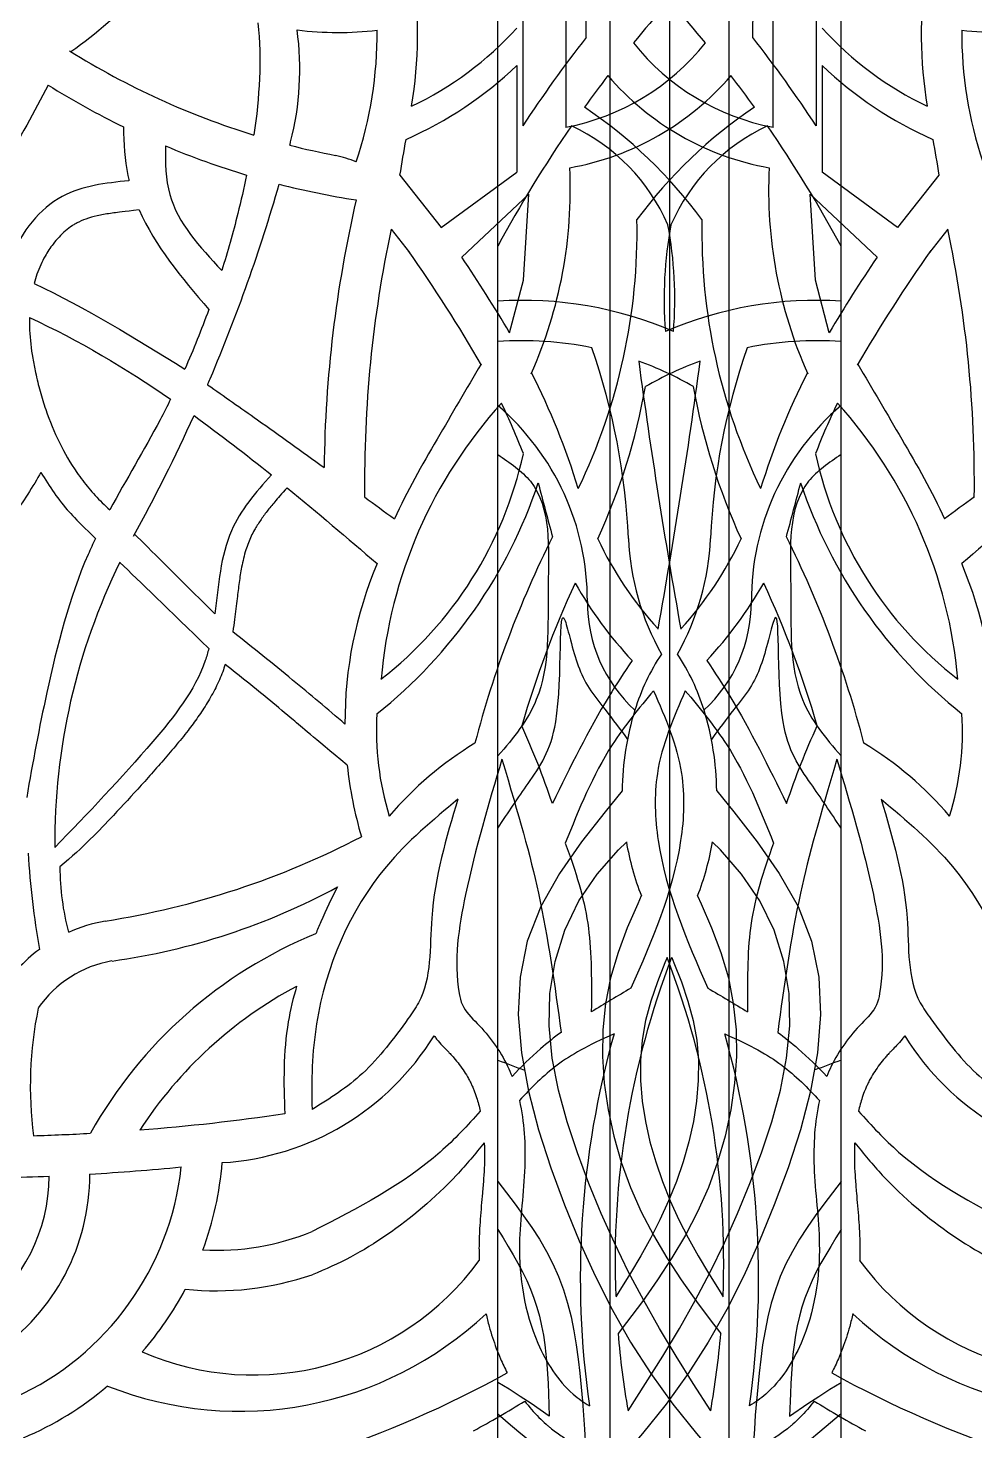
# Model space of a CAD drawing. Header units: millimetres. Extents: x 14385 to 129787, y 107826 to 186798.
# Drawn here: x 32185 to 32983, y 112966 to 114148 of the extents above; entities that cross this region are included whole.
import ezdxf

# ---------------------------------------------------------------- set-up
doc = ezdxf.new("R2010")
doc.units = ezdxf.units.MM
doc.header["$LTSCALE"] = 1000

msp = doc.modelspace()

# ---------------------------------------------------------------- linework, layer by layer
at = {"color": 8}
msp.add_line((32725.6, 115690.5), (32725.6, 112190.5), dxfattribs=at)
at = {"color": 251}
for p, q in [((32581, 112240.5), (32581, 115640.5)), ((32870.2, 112240.5), (32870.2, 115640.5)), ((32602, 114239.6), (32602, 114065.4)), ((32849.2, 114239.6), (32849.2, 114065.4)), ((32597.1, 114116.3), (32597.1, 114026.3)), ((32854.1, 114116.3), (32854.1, 114026.3)), ((32533.4, 113979.9), (32597.1, 114026.3)), ((32917.8, 113979.9), (32854.1, 114026.3)), ((32498.6, 114023.8), (32533.4, 113979.9)), ((32952.6, 114023.8), (32917.8, 113979.9)), ((32607.1, 114007.8), (32550.8, 113954.7)), ((32602.7, 113935.3), (32607.1, 114007.8)), ((32844.1, 114007.8), (32900.4, 113954.7)), ((32848.5, 113935.3), (32844.1, 114007.8)), ((32491.2, 113978.3), (32506.7, 113958.8)), ((32960, 113978.3), (32944.5, 113958.8)), ((32591, 113891), (32602.7, 113935.3)), ((32860.2, 113891), (32848.5, 113935.3)), ((32581, 113278.4), (32581, 113473.8)), ((32870.2, 113278.4), (32870.2, 113473.8))]:
    msp.add_line(p, q, dxfattribs=at)
at = {"color": 8}
for points in [[(32675.6, 112240.5), (32675.6, 115640.5), (31450.6, 115640.5), (31450.6, 112240.5), (32675.6, 112240.5)], [(32775.6, 112240.5), (34000.6, 112240.5), (34000.6, 115640.5), (32775.6, 115640.5), (32775.6, 112240.5)]]:
    msp.add_lwpolyline(points, dxfattribs=at)
at = {"color": 251}
for points in [[(32638.3, 114259.2), (32638.3, 114064.1)], [(32812.8, 114259.2), (32812.8, 114064.1)], [(32685.8, 113505.2), (32671.4, 113487.6), (32651.6, 113462.2), (32633, 113435.7), (32617.3, 113407.9), (32605.9, 113378.7), (32599.8, 113348.2), (32598.3, 113316.7), (32600.9, 113284.6), (32606.8, 113252.2), (32615.3, 113219.8), (32625.7, 113187.8), (32637.3, 113156.5), (32649.7, 113126.2), (32663, 113096.8), (32677.3, 113068.3), (32692.9, 113040.8), (32709.8, 113014.3), (32728.4, 112988.7), (32748.4, 112963.9), (32755.1, 112956)], [(32765.4, 113505.2), (32779.8, 113487.6), (32799.6, 113462.2), (32818.1, 113435.7), (32833.9, 113407.9), (32845.3, 113378.7), (32851.4, 113348.2), (32852.9, 113316.7), (32850.3, 113284.6), (32844.4, 113252.2), (32835.9, 113219.8), (32825.5, 113187.8), (32813.9, 113156.5), (32801.5, 113126.2), (32788.2, 113096.8), (32773.9, 113068.3), (32758.3, 113040.8), (32741.4, 113014.3), (32722.8, 112988.7), (32702.8, 112963.9), (32696.1, 112956)], [(32760.4, 112982.9), (32745.7, 113005.9), (32731.2, 113028.9), (32717.2, 113052.2), (32703.9, 113075.9), (32691.2, 113099.9), (32679.3, 113124.4), (32668.2, 113149.2), (32657.8, 113174.5), (32648.2, 113200.3), (32639.5, 113226.5), (32632.2, 113253.1), (32626.9, 113280), (32624.2, 113307.2), (32624.9, 113334.4), (32629.3, 113361.5), (32637.5, 113387.8), (32649.4, 113412.5), (32664.7, 113435), (32682.7, 113455.5), (32689.3, 113462.1)], [(32690.8, 112982.9), (32705.5, 113005.9), (32720, 113028.9), (32734, 113052.2), (32747.3, 113075.9), (32760, 113099.9), (32771.9, 113124.4), (32783, 113149.2), (32793.4, 113174.5), (32803, 113200.3), (32811.7, 113226.5), (32819, 113253.1), (32824.3, 113280), (32827, 113307.2), (32826.3, 113334.4), (32821.9, 113361.5), (32813.7, 113387.8), (32801.8, 113412.5), (32786.4, 113435), (32768.5, 113455.5), (32761.9, 113462.1)], [(32701.9, 113416.7), (32698.9, 113410.1), (32690.1, 113389.7), (32682.3, 113369), (32676, 113347.8), (32671.7, 113326.1), (32669.5, 113304), (32669.2, 113281.5), (32670.6, 113259), (32673.9, 113236.5), (32678.7, 113214.3), (32685, 113192.5), (32692.8, 113171.2), (32701.9, 113150.7), (32712.2, 113131), (32723.4, 113111.9), (32735.6, 113093.3), (32748.4, 113075.2), (32761.7, 113057.5), (32768.9, 113048.2)], [(32749.2, 113416.7), (32752.3, 113410.1), (32761.1, 113389.7), (32768.9, 113369), (32775.2, 113347.8), (32779.4, 113326.1), (32781.7, 113304), (32782, 113281.5), (32780.5, 113259), (32777.3, 113236.5), (32772.5, 113214.3), (32766.2, 113192.5), (32758.4, 113171.2), (32749.3, 113150.7), (32739, 113131), (32727.7, 113111.9), (32715.6, 113093.3), (32702.8, 113075.2), (32689.5, 113057.5), (32682.3, 113048.2)], [(32727.5, 113364.8), (32729.4, 113360.3), (32735.7, 113344.3), (32741.2, 113328.1), (32745.6, 113311.7), (32748.6, 113295.1), (32750, 113278.2), (32749.9, 113261.1), (32748.5, 113243.9), (32745.8, 113226.7), (32742, 113209.6), (32737.1, 113192.7), (32731.4, 113176.1), (32724.8, 113159.8), (32717.6, 113144), (32709.8, 113128.6), (32701.5, 113113.6), (32692.8, 113098.9), (32683.8, 113084.5), (32680.4, 113079.1)], [(32723.7, 113364.8), (32721.8, 113360.3), (32715.5, 113344.3), (32710, 113328.1), (32705.5, 113311.7), (32702.6, 113295.1), (32701.2, 113278.2), (32701.3, 113261.1), (32702.7, 113243.9), (32705.4, 113226.7), (32709.2, 113209.6), (32714, 113192.7), (32719.8, 113176.1), (32726.3, 113159.8), (32733.6, 113144), (32741.4, 113128.6), (32749.7, 113113.6), (32758.4, 113098.9), (32767.4, 113084.5), (32770.8, 113079.1)], [(32581, 113176.1), (32588.4, 113166.5), (32595.7, 113157), (32602.8, 113147.3), (32609.7, 113137.5), (32616.1, 113127.5), (32622.1, 113117.3), (32627.5, 113106.9), (32632.3, 113096.1), (32636.4, 113085), (32639.8, 113073.6), (32642.7, 113062.1), (32645.1, 113050.3), (32647.1, 113038.5), (32648.7, 113026.6), (32650.1, 113014.7), (32651.3, 113002.9), (32652.3, 112991), (32653.2, 112979.2), (32654.1, 112967.4), (32655, 112952.8)], [(32870.2, 113176.1), (32862.8, 113166.5), (32855.5, 113157), (32848.3, 113147.3), (32841.5, 113137.5), (32835.1, 113127.5), (32829.1, 113117.3), (32823.6, 113106.9), (32818.9, 113096.1), (32814.8, 113085), (32811.4, 113073.6), (32808.5, 113062.1), (32806.1, 113050.3), (32804.1, 113038.5), (32802.5, 113026.6), (32801.1, 113014.7), (32799.9, 113002.9), (32798.8, 112991), (32797.9, 112979.2), (32797.1, 112967.4), (32796.2, 112952.8)], [(32581, 113135.6), (32585.5, 113128.6), (32589.8, 113121.5), (32594, 113114.5), (32598, 113107.3), (32601.8, 113100.1), (32605.4, 113092.8), (32608.6, 113085.4), (32611.5, 113077.9), (32614, 113070.3), (32616.1, 113062.6), (32617.9, 113054.7), (32619.4, 113046.7), (32620.6, 113038.7), (32621.5, 113030.6), (32622.3, 113022.4), (32622.9, 113014.2), (32623.4, 113005.9), (32623.7, 112997.6), (32624.4, 112978.5), (32609.1, 112989.1), (32599.9, 112995.1), (32590.5, 113001.1), (32581, 113006.9)], [(32870.2, 113135.6), (32865.7, 113128.6), (32861.4, 113121.5), (32857.2, 113114.5), (32853.1, 113107.3), (32849.3, 113100.1), (32845.8, 113092.8), (32842.6, 113085.4), (32839.7, 113077.9), (32837.2, 113070.3), (32835.1, 113062.6), (32833.3, 113054.7), (32831.8, 113046.7), (32830.6, 113038.7), (32829.6, 113030.6), (32828.9, 113022.4), (32828.3, 113014.2), (32827.8, 113005.9), (32827.5, 112997.6), (32826.8, 112978.5), (32842.1, 112989.1), (32851.3, 112995.1), (32860.7, 113001.1), (32870.2, 113006.9)], [(32581, 112980.4), (32589.9, 112972.9), (32598.8, 112965.4), (32607.7, 112957.9), (32616.5, 112950.4), (32625.2, 112942.7), (32633.9, 112935), (32642.4, 112927.2), (32650.9, 112919.3), (32659.2, 112911.3), (32667.4, 112903.2), (32675.4, 112894.9), (32683.2, 112886.5), (32690.9, 112877.9), (32698.3, 112869.1), (32705.6, 112860.1), (32712.8, 112851), (32719.8, 112841.8), (32723.4, 112837)], [(32870.2, 112980.4), (32861.3, 112972.9), (32852.3, 112965.4), (32843.5, 112957.9), (32834.7, 112950.4), (32825.9, 112942.7), (32817.3, 112935), (32808.7, 112927.2), (32800.3, 112919.3), (32792, 112911.3), (32783.8, 112903.2), (32775.8, 112894.9), (32768, 112886.5), (32760.3, 112877.9), (32752.8, 112869.1), (32745.6, 112860.1), (32738.4, 112851), (32731.4, 112841.8), (32727.8, 112837)]]:
    msp.add_lwpolyline(points, dxfattribs=at)
for centre, radius, start, end in [((32371.9, 114145.7), 283.7, 358.8263, 27.2667), ((33079.3, 114145.7), 283.7, 152.7333, 181.1737), ((31894.3, 113436.3), 1109.4, 39.05, 47.8822), ((33556.9, 113436.3), 1109.4, 132.1178, 140.95), ((32143.6, 114142.7), 369.9, 350.5503, 8.4018), ((33307.6, 114142.7), 369.9, 171.5982, 189.4497), ((31998.5, 114441.7), 385, 305.413, 317.2282), ((32169.8, 114112.9), 244.5, 345.5372, 7.8358), ((32446.8, 114415), 271, 262.6273, 276.9047), ((32143.6, 114142.7), 335.8, 341.3242, 0.5567), ((32386.8, 114338.4), 283.8, 295.3836, 317.8071), ((33064.4, 114338.4), 283.8, 222.1929, 244.6164), ((33004.4, 114415), 271, 263.0953, 277.3727), ((33307.6, 114142.7), 335.8, 179.4433, 198.6758), ((33556.9, 113436.3), 1143.5, 142.0266, 146.6229), ((32600.9, 114258.9), 198.3, 280.8933, 321.4175), ((32850.3, 114258.9), 198.3, 218.5825, 259.1067), ((31894.3, 113436.3), 1143.5, 33.3771, 37.9734), ((32568, 114683.5), 654.8, 237.9333, 252.9099), ((32373.4, 114350.3), 323.7, 293.7547, 313.7158), ((32600.9, 114258.9), 232.4, 280.0881, 319.4443), ((33556.9, 113436.3), 1109.4, 142.7504, 144.4668), ((32850.3, 114258.9), 232.4, 220.5557, 259.9119), ((31894.3, 113436.3), 1109.4, 35.5332, 37.2496), ((33077.8, 114350.3), 323.7, 226.2842, 246.2453), ((32568, 114683.5), 688.8, 237.9333, 243.9718), ((32432, 113749.9), 398.7, 36.3856, 56.1546), ((33019.2, 113749.9), 398.7, 123.8454, 143.6144), ((33556.9, 113436.3), 1109.4, 145.4592, 151.5998), ((32573.6, 113916.2), 164.5, 23.6079, 65.0307), ((32877.6, 113916.2), 164.5, 114.9693, 156.3921), ((31894.3, 113436.3), 1109.4, 28.4002, 34.5408), ((32568, 114683.5), 688.8, 247.2067, 253.2526), ((31045.6, 114402.9), 1405.5, 345.4234, 345.5372), ((32568, 114683.5), 654.8, 255.6611, 259.1229), ((22844, 115690.5), 9797.4, 350.20536, 350.38463), ((42607.2, 115690.5), 9797.4, 189.61537, 189.79464), ((32407.6, 113890.9), 154.1, 69.4365, 76.1546), ((32262, 114011.3), 380.1, 335.9706, 2.8362), ((33189.2, 114011.3), 380.1, 177.1638, 204.0294), ((31045.6, 114402.9), 1405.5, 336.9402, 344.0344), ((32568, 114683.5), 688.8, 255.6149, 261.1227), ((33493.6, 113765.2), 1058.9, 167.0234, 179.3263), ((33493.6, 113765.2), 1024.8, 167.9943, 180.6926), ((32202.1, 113975.9), 496.2, 334.1914, 1.2178), ((33066, 113919.4), 344.9, 169.5244, 184.5141), ((32385.2, 113919.4), 344.9, 355.4859, 10.4756), ((33249.1, 113975.9), 496.2, 178.7822, 205.8086), ((31957.6, 113765.2), 1024.8, 359.3074, 12.0057), ((31476.1, 113231.3), 1261.4, 30.1006, 35.3036), ((31476.1, 113231.3), 1295.5, 30.6154, 33.9478), ((33975.1, 113231.3), 1295.5, 146.0522, 149.3846), ((33975.1, 113231.3), 1261.4, 144.6964, 149.8994), ((32601.9, 113597.4), 321, 66.6774, 93.7339), ((32849.3, 113597.4), 321, 86.2661, 113.3226), ((32601.9, 113597.4), 287, 78.2824, 94.1779), ((32849.3, 113597.4), 287, 85.8221, 101.7176), ((32127.8, 113692.8), 563.8, 2.5404, 19.2161), ((33323.4, 113692.8), 563.8, 160.7839, 177.4596), ((37710.1, 114539.4), 5055.3, 187.642, 190.2304), ((32601.9, 113597.4), 287, 59.9064, 70.0631), ((32849.3, 113597.4), 287, 109.9369, 120.0936), ((27741.1, 114539.4), 5055.3, 349.7696, 352.358), ((30994.7, 114424.6), 1460.9, 336.7247, 336.9402), ((32073, 113584.5), 601.9, 16.9349, 26.9639), ((33378.2, 113584.5), 601.9, 153.0361, 163.0651), ((32185.4, 113938.5), 528.2, 335.2685, 349.8829), ((33265.7, 113938.5), 528.2, 190.1171, 204.7315), ((32878.3, 113565.2), 397, 137.8032, 175.0877), ((32440.2, 113665.6), 216.3, 359.7688, 49.3955), ((32073, 113584.5), 567.8, 21.1378, 25.8272), ((33010.9, 113665.6), 216.3, 130.6045, 180.2312), ((33378.2, 113584.5), 567.8, 154.1728, 158.8622), ((32572.9, 113565.2), 397, 4.9123, 42.1968), ((30994.7, 114424.6), 1460.9, 331.1474, 335.6094), ((32280.2, 113859.8), 330, 307.8368, 347.652), ((33170.9, 113859.8), 330, 192.348, 232.1632), ((32219.2, 113896.5), 417.3, 308.5429, 341.5869), ((35804.1, 114586.4), 3293.2, 194.4497, 195.2672), ((29647.1, 114586.4), 3293.2, 344.7328, 345.5503), ((33232, 113896.5), 417.3, 198.4131, 231.4571), ((33420.2, 113322), 887, 153.3916, 165.4085), ((32908.8, 113727.5), 218, 182.5404, 209.4012), ((32542.4, 113727.5), 218, 330.5988, 357.4596), ((32031, 113322), 887, 14.5915, 26.6084), ((32945.6, 113850.2), 310.2, 205.3203, 222.2519), ((32505.6, 113850.2), 310.2, 317.7481, 334.6797), ((32742, 113461.9), 534.1, 153.7927, 180.4721), ((32794.4, 113563.1), 342.1, 157.0277, 180.2642), ((32656.8, 113563.1), 342.1, 359.7358, 22.9723), ((33420.2, 113322), 852.9, 155.1642, 163.7964), ((32945.6, 113850.2), 344.3, 209.5803, 223.0732), ((32505.6, 113850.2), 344.3, 316.9268, 330.4197), ((32031, 113322), 852.9, 16.2036, 24.8358), ((32780, 113664.2), 123.5, 179.7688, 227.4344), ((32671.1, 113664.2), 123.5, 312.5656, 0.2312), ((32578.6, 113518.6), 184.4, 41.8397, 42.0985), ((32872.6, 113518.6), 184.4, 137.9015, 138.1603), ((32872.6, 113518.6), 184.4, 146.462, 162.7685), ((32578.6, 113518.6), 184.4, 17.2315, 33.538), ((32721.8, 113555.8), 243, 176.6196, 197.1815), ((32923.5, 113502.8), 237.7, 162.7685, 179.4198), ((32527.7, 113502.8), 237.7, 0.5802, 17.2315), ((32729.4, 113555.8), 243, 342.8185, 3.3804), ((32718.3, 113288.4), 300.9, 121.3384, 139.4672), ((32732.9, 113288.4), 300.9, 40.5328, 58.6616), ((32794.4, 113563.1), 342.1, 186.0915, 196.4017), ((32141.8, 114088.7), 701.6, 278.8979, 297.5378), ((32923.5, 113502.8), 237.7, 189.8471, 201.2295), ((32527.7, 113502.8), 237.7, 338.7705, 350.1529), ((32872, 113492.9), 687.7, 183.3486, 190.1541), ((32426, 113441.1), 213.7, 180, 194.9243), ((32178.7, 113917.3), 560.8, 277.9425, 298.4835), ((32272.5, 113267.7), 129.7, 99.8588, 114.166), ((32572.2, 113030.5), 382.6, 112.1981, 150.8556), ((32272.5, 113267.7), 129.7, 126.6931, 148.4362), ((33396.4, 113107.9), 716.6, 158.9861, 182.2967), ((32054.7, 113107.9), 716.6, 357.7033, 21.0139), ((32272.5, 113267.7), 95.7, 99.8588, 145.2021), ((32580.6, 113023.7), 359.1, 118.0766, 146.9543), ((32514.8, 113256.3), 327.5, 168.3907, 187.3018), ((32335.1, 113417.5), 225.9, 273.5297, 328.3262), ((33409.8, 113094.6), 759.3, 164.2692, 188.1424), ((32041.4, 113094.6), 759.3, 351.8576, 15.7308), ((33116.1, 113417.5), 225.9, 211.6738, 266.4703), ((32137.4, 115028), 1814, 274.4948, 278.3742), ((32137.4, 115028), 1814, 271.6586, 273.1808), ((32073.6, 113214.6), 242.3, 294.6032, 353.7941), ((32119.5, 115176.3), 1997.4, 273.3806, 275.5999), ((32073.6, 113214.6), 276.3, 339.6349, 355.3305), ((32119.5, 115176.3), 1997.4, 270.2424, 272.402), ((32056.9, 113181.8), 146.4, 306.9935, 359.5265), ((32056.9, 113181.8), 180.5, 304.2607, 0.1623), ((32343.9, 113331.6), 213.4, 266.9733, 292.2361), ((32375.5, 113248.5), 235.3, 246.4858, 323.8223), ((33075.7, 113248.5), 235.3, 216.1777, 293.5142), ((32343.9, 113331.6), 247.5, 263.9609, 289.0463), ((32073.6, 113214.6), 276.3, 318.8333, 332.135), ((32363.8, 113285.1), 302.5, 248.3937, 313.2638), ((33087.4, 113285.1), 302.5, 226.7362, 291.6063), ((33396.4, 113107.9), 716.6, 184.7754, 190.0399), ((32054.7, 113107.9), 716.6, 349.9601, 355.2246), ((32144.8, 113816), 915.9, 277.4677, 299.0042), ((33306.4, 113816), 915.9, 240.9958, 262.5323), ((32073.6, 113214.6), 276.3, 292.9965, 310.3277), ((32177.3, 113674.6), 805.5, 298.4079, 301.9612), ((33273.9, 113674.6), 805.5, 238.0388, 241.5921)]:
    msp.add_arc(centre, radius, start, end, dxfattribs=at)
for points in [[(32379, 114152.1), (32382.2, 114121.6), (32380.4, 114089.5), (32375.6, 114057.7)], [(32278.9, 113994.6), (32292.2, 113964.6), (32314.8, 113937.5), (32337.6, 113910.6)], [(32190.5, 113932.6), (32234, 113912.2), (32275.8, 113886.4), (32317.4, 113860.5)], [(32337.6, 113910.6), (32331.4, 113893.6), (32324.7, 113876.9), (32317.4, 113860.5)], [(32186.6, 113903.9), (32228.3, 113884.6), (32267.6, 113861.2), (32305.5, 113835.1)], [(32325.2, 113821.3), (32347.3, 113805.3), (32369, 113788.6), (32390.4, 113771.3)], [(32581, 113534.8), (32581, 113619.4), (32581, 113703.9), (32581, 113788.5)], [(32870.2, 113534.8), (32870.2, 113619.4), (32870.2, 113703.9), (32870.2, 113788.5)], [(32403.6, 113760.6), (32429.1, 113739.7), (32454.3, 113718.2), (32479.4, 113696.6)], [(33047.6, 113760.6), (33022.1, 113739.7), (32996.9, 113718.2), (32971.8, 113696.6)], [(32468.8, 113752.8), (32477.2, 113746.6), (32485.6, 113740.4), (32494, 113734.3)], [(32982.4, 113752.8), (32973.9, 113746.6), (32965.5, 113740.4), (32957.2, 113734.3)], [(32275.2, 113721.4), (32287.7, 113709), (32308.4, 113688.5), (32342.8, 113654.3)], [(32262.8, 113697.7), (32279.5, 113681.5), (32303.2, 113658.5), (32337.6, 113625.1)], [(32693.2, 113339), (32682, 113332.4), (32670.8, 113325.9), (32659.8, 113319)], [(32757.9, 113339), (32769.2, 113332.4), (32780.4, 113325.9), (32791.4, 113319)], [(32581, 113278.4), (32588.5, 113275.6), (32596.1, 113272.7), (32603.6, 113269.9)], [(32870.2, 113278.4), (32862.7, 113275.6), (32855.1, 113272.7), (32847.6, 113269.9)], [(32870.2, 113176.1), (32870.2, 113210.2), (32870.2, 113244.3), (32870.2, 113278.4)]]:
    msp.add_open_spline(points, degree=3, dxfattribs=at)
for points, knots in [([(32202.3, 114099.8), (32190.5, 114077.1), (32164.5, 114027.5), (32127.1, 113985.7), (32106.8, 113962.9)], [0, 0, 0, 0, 76.385982, 167.419487, 167.419487, 167.419487, 167.419487]), ([(32265.8, 114064.5), (32266.1, 114050.6), (32266.8, 114035.2), (32270.1, 114020.7), (32270.4, 114019.2)], [8.060073, 8.060073, 8.060073, 8.060073, 49.261126, 53.90202, 53.90202, 53.90202, 53.90202]), ([(32301.2, 114048.5), (32300.9, 114034.3), (32301.9, 113994.2), (32329.7, 113963.4), (32348.6, 113943.6)], [10.68156, 10.68156, 10.68156, 10.68156, 51.973874, 129.829474, 129.829474, 129.829474, 129.829474]), ([(32270.4, 114019.2), (32250.7, 114017.1), (32208.1, 114012.5), (32177.1, 113972.4), (32168.1, 113947.1), (32166.9, 113943)], [0, 0, 0, 0, 33.886649, 72.990687, 80.462726, 80.462726, 80.462726, 80.462726]), ([(32369.5, 114023.9), (32367.3, 114013), (32360.9, 113985.6), (32353.5, 113959.2), (32348.6, 113943.6)], [605.049537, 605.049537, 605.049537, 605.049537, 623.808942, 652.384226, 652.384226, 652.384226, 652.384226]), ([(32278.9, 113994.6), (32265.6, 113993), (32261.5, 113992.5), (32253.7, 113991.5), (32249.9, 113990.9), (32242.8, 113989.4), (32239.5, 113988.6), (32233.4, 113986.7), (32230.6, 113985.6), (32227.1, 113983.9), (32226.2, 113983.4), (32224.3, 113982.4), (32223.4, 113981.8), (32220.6, 113979.9), (32218.7, 113978.5), (32213.2, 113973.8), (32209.7, 113970), (32204.1, 113962.6), (32201.8, 113959.2), (32198.5, 113953.2), (32197.2, 113950.8), (32193.8, 113943.2), (32191.9, 113938), (32190.5, 113932.6)], [1.968634, 1.968634, 1.968634, 1.968634, 9.268067, 9.268067, 16.875546, 16.875546, 24.483026, 24.483026, 32.090505, 32.090505, 35.062223, 35.062223, 38.03394, 38.03394, 43.977376, 43.977376, 55.864247, 55.864247, 64.69854, 64.69854, 70.648921, 70.648921, 82.777765, 82.777765, 82.777765, 82.777765]), ([(32186.6, 113903.9), (32186.5, 113900.5), (32186.6, 113896.9), (32187.1, 113885.6), (32188, 113877.7), (32190.1, 113865.6), (32190.8, 113861.6), (32192.3, 113854.9), (32192.9, 113852.2), (32194.2, 113847), (32194.9, 113844.4), (32197, 113836.6), (32198.6, 113831.5), (32203.6, 113816.8), (32207.4, 113807.5), (32216.2, 113789.7), (32221.1, 113781.3), (32229.7, 113768.8), (32233.1, 113764.4), (32238.3, 113758.1), (32240.1, 113756.1), (32245.8, 113749.9), (32249.9, 113745.9), (32254.3, 113741.9)], [103.258592, 103.258592, 103.258592, 103.258592, 110.390214, 110.390214, 125.836739, 125.836739, 133.551417, 133.551417, 138.579984, 138.579984, 143.60855, 143.60855, 153.665683, 153.665683, 172.983257, 172.983257, 192.30083, 192.30083, 203.585598, 203.585598, 209.089451, 209.089451, 220.670894, 220.670894, 220.670894, 220.670894]), ([(32566.9, 113864.7), (32554.6, 113843.7), (32529.4, 113800.7), (32504.4, 113757.4), (32494, 113734.3)], [0, 0, 0, 0, 43.007908, 87.745354, 87.745354, 87.745354, 87.745354]), ([(32884.2, 113864.7), (32896.6, 113843.7), (32921.8, 113800.7), (32946.8, 113757.4), (32957.2, 113734.3)], [0, 0, 0, 0, 43.007908, 87.745354, 87.745354, 87.745354, 87.745354]), ([(32336.6, 113847.3), (32350.6, 113837.5), (32383.5, 113814.5), (32416.1, 113791.1), (32434.8, 113777.6)], [12.057294, 12.057294, 12.057294, 12.057294, 42.114275, 82.712822, 82.712822, 82.712822, 82.712822]), ([(32305.5, 113835.1), (32302.6, 113829.3), (32286.6, 113797.9), (32268, 113767.4), (32254.3, 113741.9)], [721.257648, 721.257648, 721.257648, 721.257648, 732.801835, 783.725585, 783.725585, 783.725585, 783.725585]), ([(32581, 113788.5), (32591.2, 113781.6), (32627.2, 113757.4), (32621.2, 113673.6), (32626.3, 113590.4), (32594.5, 113549.7), (32581, 113534.8)], [0, 0, 0, 0, 20.837288, 73.384294, 129.892507, 164.021273, 164.021273, 164.021273, 164.021273]), ([(32870.2, 113788.5), (32860, 113781.6), (32824, 113757.4), (32830, 113673.6), (32824.9, 113590.4), (32856.7, 113549.7), (32870.2, 113534.8)], [0, 0, 0, 0, 20.837288, 73.384294, 129.892507, 164.021273, 164.021273, 164.021273, 164.021273]), ([(32196.3, 113773.5), (32195.9, 113772.8), (32195.5, 113772.2), (32191.6, 113765.3), (32187.7, 113759), (32179.5, 113746.4), (32175, 113740.1), (32165.2, 113727.9), (32159.8, 113721.9), (32152.6, 113715.1), (32151.3, 113714), (32148.8, 113711.8), (32147.5, 113710.7), (32143.6, 113707.5), (32141, 113705.5), (32133.1, 113699.8), (32127.8, 113696.5), (32122.3, 113693.4)], [10.466095, 10.466095, 10.466095, 10.466095, 11.655552, 11.655552, 23.311104, 23.311104, 34.966656, 34.966656, 46.622208, 46.622208, 49.012948, 49.012948, 51.403689, 51.403689, 56.18517, 56.18517, 65.429215, 65.429215, 65.429215, 65.429215]), ([(32196.3, 113773.5), (32203.2, 113761.5), (32214, 113746.3), (32226.8, 113732.9), (32242.1, 113717.9)], [182.157763, 182.157763, 182.157763, 182.157763, 206.372016, 215.144657, 215.144657, 215.144657, 215.144657]), ([(32390.4, 113771.3), (32377, 113756.6), (32348.6, 113723), (32345.9, 113678.4), (32342.8, 113654.3)], [4.53294, 4.53294, 4.53294, 4.53294, 38.600692, 80.597282, 80.597282, 80.597282, 80.597282]), ([(32403.6, 113760.6), (32398.8, 113755.2), (32395.9, 113751.9), (32390.9, 113746), (32388.7, 113743.4), (32384.7, 113738.1), (32382.8, 113735.5), (32379.3, 113730.3), (32377.6, 113727.7), (32375.1, 113723.3), (32374.2, 113721.5), (32372.5, 113717.9), (32371.7, 113716), (32370.2, 113712.2), (32369.5, 113710.2), (32367.4, 113703.6), (32366.3, 113698.7), (32364.5, 113689.5), (32363.8, 113685.2), (32362.6, 113676.4), (32362.1, 113671.9), (32360.8, 113661.5), (32360.2, 113655.6), (32358.9, 113646.2), (32358.4, 113642.7), (32357.9, 113639.3)], [5.663069, 5.663069, 5.663069, 5.663069, 13.471162, 13.471162, 19.798888, 19.798888, 26.126615, 26.126615, 32.454342, 32.454342, 36.786327, 36.786327, 41.244266, 41.244266, 45.702205, 45.702205, 55.733273, 55.733273, 63.825199, 63.825199, 71.917125, 71.917125, 82.046604, 82.046604, 87.756589, 87.756589, 87.756589, 87.756589]), ([(32242.1, 113717.9), (32240, 113713.4), (32221.2, 113672.2), (32202.4, 113598.5), (32189.3, 113529.2), (32184.3, 113499.7)], [799.540992, 799.540992, 799.540992, 799.540992, 808.1985, 879.599569, 932.243975, 932.243975, 932.243975, 932.243975]), ([(32581, 113473.8), (32589.7, 113486.8), (32609.5, 113516), (32639.1, 113557.1), (32630.6, 113678.4), (32644.9, 113621.3), (32652.4, 113597), (32673.5, 113571.4), (32684.1, 113557), (32690.3, 113548.6)], [0, 0, 0, 0, 26.597949, 60.165239, 110.172338, 119.861768, 145.447556, 158.649383, 177.082636, 177.082636, 177.082636, 177.082636]), ([(32870.2, 113473.8), (32861.5, 113486.8), (32841.7, 113516), (32812.1, 113557.1), (32820.5, 113678.4), (32806.3, 113621.3), (32798.8, 113597), (32777.7, 113571.4), (32767.1, 113557), (32760.9, 113548.6)], [0, 0, 0, 0, 26.597949, 60.165239, 110.172338, 119.861768, 145.447556, 158.649383, 177.082636, 177.082636, 177.082636, 177.082636]), ([(32452.3, 113561.5), (32437.7, 113574), (32406.6, 113600.3), (32374.8, 113625.8), (32357.9, 113639.3)], [4.266555, 4.266555, 4.266555, 4.266555, 38.049244, 76.064807, 76.064807, 76.064807, 76.064807]), ([(32337.6, 113625.1), (32336.8, 113621.7), (32328.2, 113592.5), (32282.3, 113535), (32235.9, 113486.3), (32207.9, 113457.5)], [97.81775, 97.81775, 97.81775, 97.81775, 104.098584, 151.712117, 223.043071, 223.043071, 223.043071, 223.043071]), ([(32351.5, 113611.7), (32350.8, 113609.7), (32350.1, 113607.6), (32348.5, 113603.3), (32347.5, 113601), (32345.6, 113596.5), (32344.5, 113594.3), (32341.3, 113587.8), (32338.9, 113583.6), (32333.9, 113575.3), (32331.3, 113571.3), (32325.8, 113563.6), (32323, 113559.8), (32316.7, 113551.6), (32313.1, 113547.2), (32307.6, 113540.6), (32305.7, 113538.4), (32301.9, 113533.9), (32300, 113531.7), (32296.2, 113527.3), (32294.2, 113525.1), (32288.5, 113518.6), (32284.6, 113514.2), (32273, 113501.4), (32265.2, 113492.9), (32245, 113471.4), (32232.6, 113458.5), (32212.2, 113441.1)], [102.835765, 102.835765, 102.835765, 102.835765, 106.1675, 106.1675, 110.029438, 110.029438, 113.891377, 113.891377, 121.615254, 121.615254, 129.339131, 129.339131, 137.063008, 137.063008, 146.440756, 146.440756, 151.435751, 151.435751, 156.430746, 156.430746, 161.425741, 161.425741, 171.415731, 171.415731, 191.395712, 191.395712, 223.043071, 223.043071, 223.043071, 223.043071]), ([(32454.2, 113526.8), (32424.4, 113551.7), (32416.5, 113558.4), (32402.2, 113570.4), (32395.9, 113575.7), (32383.1, 113586.2), (32376.7, 113591.4), (32364, 113601.7), (32357.7, 113606.7), (32351.5, 113611.7)], [6.912797, 6.912797, 6.912797, 6.912797, 25.223203, 25.223203, 39.969487, 39.969487, 54.715772, 54.715772, 68.883087, 68.883087, 68.883087, 68.883087]), ([(32694.1, 113615), (32687.5, 113605.1), (32662.3, 113566.6), (32642.1, 113525.2), (32627, 113494.7)], [7.131369, 7.131369, 7.131369, 7.131369, 28.179166, 88.067266, 88.067266, 88.067266, 88.067266]), ([(32757.1, 113615), (32763.7, 113605.1), (32788.9, 113566.6), (32809.1, 113525.2), (32824.2, 113494.7)], [7.131369, 7.131369, 7.131369, 7.131369, 28.179166, 88.067266, 88.067266, 88.067266, 88.067266]), ([(32712.2, 113589.6), (32700, 113574.8), (32668.1, 113536.3), (32649.4, 113489.8), (32637.9, 113461.2)], [0, 0, 0, 0, 57.530252, 149.120124, 149.120124, 149.120124, 149.120124]), ([(32712.2, 113589.6), (32722.1, 113566.8), (32739.6, 113526.4), (32736.1, 113437.3), (32710.9, 113379.4), (32693.2, 113339)], [0, 0, 0, 0, 73.639476, 130.202907, 261.348705, 261.348705, 261.348705, 261.348705]), ([(32627, 113494.7), (32623, 113505.9), (32615.2, 113528), (32605.9, 113549.5), (32601.2, 113560)], [3.952584, 3.952584, 3.952584, 3.952584, 24.853326, 45.16438, 45.16438, 45.16438, 45.16438]), ([(32824.2, 113494.7), (32828.1, 113505.9), (32836, 113528), (32845.3, 113549.5), (32850, 113560)], [3.952584, 3.952584, 3.952584, 3.952584, 24.853326, 45.16438, 45.16438, 45.16438, 45.16438]), ([(32584.5, 113531.8), (32573.3, 113494.2), (32554.2, 113430.1), (32543.2, 113359), (32551.3, 113321.3), (32570.2, 113303.9), (32584.8, 113283.9), (32591.9, 113267.6), (32593, 113264.6)], [0, 0, 0, 0, 117.980283, 201.393124, 211.384898, 231.343605, 275.546244, 285.080992, 285.080992, 285.080992, 285.080992]), ([(32584.5, 113531.8), (32599, 113483.4), (32619.1, 113413.4), (32629, 113341.1), (32634.4, 113301.8)], [10.09149, 10.09149, 10.09149, 10.09149, 68.520253, 138.3416, 138.3416, 138.3416, 138.3416]), ([(32866.6, 113531.8), (32852.2, 113483.4), (32832.1, 113413.4), (32822.1, 113341.1), (32816.8, 113301.8)], [10.09149, 10.09149, 10.09149, 10.09149, 68.520253, 138.3416, 138.3416, 138.3416, 138.3416]), ([(32866.6, 113531.8), (32877.9, 113494.2), (32897, 113430.1), (32908, 113359), (32899.9, 113321.3), (32881, 113303.9), (32866.4, 113283.9), (32859.3, 113267.6), (32858.2, 113264.6)], [0, 0, 0, 0, 117.980283, 201.393124, 211.384898, 231.343605, 275.546244, 285.080992, 285.080992, 285.080992, 285.080992]), ([(32547.4, 113498.3), (32526.2, 113480.5), (32467.6, 113431.5), (32426.1, 113333.5), (32423.8, 113260.9), (32424.7, 113236.9)], [0, 0, 0, 0, 48.568417, 133.71745, 176.105459, 176.105459, 176.105459, 176.105459]), ([(32547.4, 113498.3), (32537.7, 113465.7), (32521, 113410.1), (32525.9, 113341.8), (32496.8, 113301.2), (32471.2, 113266.5), (32439.7, 113246), (32424.7, 113236.9)], [0, 0, 0, 0, 60.260147, 102.693024, 112.11655, 147.286483, 177.938547, 177.938547, 177.938547, 177.938547]), ([(32903.8, 113498.3), (32925, 113480.5), (32983.5, 113431.5), (33025.1, 113333.5), (33027.4, 113260.9), (33026.5, 113236.9)], [0, 0, 0, 0, 48.568417, 133.71745, 176.105459, 176.105459, 176.105459, 176.105459]), ([(32903.8, 113498.3), (32913.5, 113465.7), (32930.1, 113410.1), (32925.2, 113341.8), (32954.3, 113301.2), (32980, 113266.5), (33011.5, 113246), (33026.5, 113236.9)], [0, 0, 0, 0, 60.260147, 102.693024, 112.11655, 147.286483, 177.938547, 177.938547, 177.938547, 177.938547]), ([(32637.9, 113461.2), (32646.9, 113436.8), (32659.9, 113394.7), (32660, 113350.6), (32659.8, 113319)], [7.88105, 7.88105, 7.88105, 7.88105, 46.999657, 85.175579, 85.175579, 85.175579, 85.175579]), ([(32813.3, 113461.2), (32804.3, 113436.8), (32791.3, 113394.7), (32791.2, 113350.6), (32791.4, 113319)], [7.88105, 7.88105, 7.88105, 7.88105, 46.999657, 85.175579, 85.175579, 85.175579, 85.175579]), ([(32446.1, 113424.4), (32440.9, 113414.7), (32434.9, 113401.6), (32429.1, 113388.1), (32427.7, 113384.7)], [276.271935, 276.271935, 276.271935, 276.271935, 295.695837, 302.235146, 302.235146, 302.235146, 302.235146]), ([(32411.6, 113340.6), (32408.7, 113330.7), (32400.1, 113295.5), (32400.6, 113259.3), (32401.6, 113233.3)], [329.658048, 329.658048, 329.658048, 329.658048, 347.685447, 393.28496, 393.28496, 393.28496, 393.28496]), ([(32527.3, 113298.9), (32528.1, 113297.9), (32528.8, 113297), (32531.2, 113294.1), (32532.8, 113292.3), (32535.7, 113289.3), (32536.9, 113288), (32538.3, 113286.6), (32538.6, 113286.3), (32539.1, 113285.8), (32539.3, 113285.6), (32539.8, 113285.1), (32540, 113284.9), (32540.6, 113284.2), (32541.1, 113283.7), (32542.4, 113282.3), (32543.2, 113281.3), (32545.6, 113278.5), (32547.2, 113276.6), (32551.5, 113270.8), (32554.1, 113266.9), (32556.9, 113261.8), (32557.6, 113260.5), (32558.7, 113258.3), (32559.1, 113257.3), (32560, 113255.4), (32560.5, 113254.3), (32561.7, 113251.3), (32562.5, 113249.2), (32564.4, 113243.2), (32565.5, 113239.3), (32566.3, 113235.3)], [128.016427, 128.016427, 128.016427, 128.016427, 129.188938, 129.188938, 131.967485, 131.967485, 134.746033, 134.746033, 135.570183, 135.570183, 136.260515, 136.260515, 136.950847, 136.950847, 138.331512, 138.331512, 141.092841, 141.092841, 146.615499, 146.615499, 157.660815, 157.660815, 161.081793, 161.081793, 163.758867, 163.758867, 166.435941, 166.435941, 171.79009, 171.79009, 180.965237, 180.965237, 180.965237, 180.965237]), ([(32634.4, 113301.8), (32628.4, 113297.4), (32613.9, 113285.9), (32600.7, 113272.8), (32593, 113264.6)], [69.413399, 69.413399, 69.413399, 69.413399, 91.602568, 125.241386, 125.241386, 125.241386, 125.241386]), ([(32679, 113300.5), (32656.5, 113290.6), (32630.2, 113276), (32609.1, 113255.2), (32599.2, 113244.3)], [6.103473, 6.103473, 6.103473, 6.103473, 32.959182, 58.848343, 58.848343, 58.848343, 58.848343]), ([(32772.2, 113300.5), (32794.7, 113290.6), (32821, 113276), (32842.1, 113255.2), (32852, 113244.3)], [6.103473, 6.103473, 6.103473, 6.103473, 32.959182, 58.848343, 58.848343, 58.848343, 58.848343]), ([(32816.8, 113301.8), (32822.7, 113297.4), (32837.3, 113285.9), (32850.4, 113272.8), (32858.2, 113264.6)], [69.413399, 69.413399, 69.413399, 69.413399, 91.602568, 125.241386, 125.241386, 125.241386, 125.241386]), ([(32923.9, 113298.9), (32923.1, 113297.9), (32922.4, 113297), (32920, 113294.1), (32918.4, 113292.3), (32915.5, 113289.3), (32914.3, 113288), (32912.9, 113286.6), (32912.6, 113286.3), (32912.1, 113285.8), (32911.9, 113285.6), (32911.4, 113285.1), (32911.2, 113284.9), (32910.5, 113284.2), (32910.1, 113283.7), (32908.8, 113282.3), (32908, 113281.3), (32905.6, 113278.5), (32904, 113276.6), (32899.7, 113270.8), (32897.1, 113266.9), (32894.2, 113261.8), (32893.6, 113260.5), (32892.5, 113258.3), (32892.1, 113257.3), (32891.2, 113255.4), (32890.7, 113254.3), (32889.5, 113251.3), (32888.7, 113249.2), (32886.8, 113243.2), (32885.7, 113239.3), (32884.8, 113235.3)], [128.016427, 128.016427, 128.016427, 128.016427, 129.188938, 129.188938, 131.967485, 131.967485, 134.746033, 134.746033, 135.570183, 135.570183, 136.260515, 136.260515, 136.950847, 136.950847, 138.331512, 138.331512, 141.092841, 141.092841, 146.615499, 146.615499, 157.660815, 157.660815, 161.081793, 161.081793, 163.758867, 163.758867, 166.435941, 166.435941, 171.79009, 171.79009, 180.965237, 180.965237, 180.965237, 180.965237]), ([(32566.3, 113235.3), (32555.5, 113223.3), (32515.5, 113180.6), (32462.9, 113153.6), (32424.7, 113134)], [164.761604, 164.761604, 164.761604, 164.761604, 212.925177, 339.928422, 339.928422, 339.928422, 339.928422]), ([(32599.2, 113244.3), (32603.3, 113226.3), (32605.7, 113184.7), (32595.4, 113117.5), (32606.1, 113048.8), (32634.6, 113003.3), (32653.4, 112990.1), (32658.2, 112987.1)], [306.40065, 306.40065, 306.40065, 306.40065, 361.477853, 426.591452, 511.684704, 563.929542, 580.912389, 580.912389, 580.912389, 580.912389]), ([(32852, 113244.3), (32847.8, 113226.3), (32845.5, 113184.7), (32855.7, 113117.5), (32845.1, 113048.8), (32816.6, 113003.3), (32797.8, 112990.1), (32793, 112987.1)], [306.40065, 306.40065, 306.40065, 306.40065, 361.477853, 426.591452, 511.684704, 563.929542, 580.912389, 580.912389, 580.912389, 580.912389]), ([(32884.8, 113235.3), (32895.7, 113223.3), (32935.6, 113180.6), (32988.3, 113153.6), (33026.5, 113134)], [164.761604, 164.761604, 164.761604, 164.761604, 212.925177, 339.928422, 339.928422, 339.928422, 339.928422]), ([(32569.6, 113208.8), (32562.1, 113199.5), (32537.2, 113169.6), (32486.7, 113127.4), (32447.5, 113106.7), (32424.7, 113097.6)], [85.774899, 85.774899, 85.774899, 85.774899, 106.58983, 153.546819, 201.586816, 201.586816, 201.586816, 201.586816]), ([(32569.6, 113208.8), (32569.7, 113207.8), (32569.7, 113206.7), (32569.9, 113200.6), (32569.9, 113195.4), (32569.6, 113186.4), (32569.4, 113182.6), (32568.8, 113174.7), (32568.5, 113170.6), (32567.5, 113159.4), (32566.8, 113152.1), (32566, 113141), (32565.8, 113137.5), (32565.5, 113131.5), (32565.4, 113129), (32565.3, 113124.4), (32565.2, 113122.2), (32565.2, 113118), (32565.3, 113115.8), (32565.3, 113112.3), (32565.4, 113110.9), (32565.4, 113109.6)], [199.661908, 199.661908, 199.661908, 199.661908, 201.747956, 201.747956, 211.978494, 211.978494, 219.442501, 219.442501, 226.906507, 226.906507, 239.637902, 239.637902, 245.318317, 245.318317, 249.268102, 249.268102, 252.566302, 252.566302, 255.864502, 255.864502, 257.969671, 257.969671, 257.969671, 257.969671]), ([(32881.6, 113208.8), (32881.5, 113207.8), (32881.5, 113206.7), (32881.3, 113200.6), (32881.3, 113195.4), (32881.6, 113186.4), (32881.8, 113182.6), (32882.4, 113174.7), (32882.7, 113170.6), (32883.7, 113159.4), (32884.4, 113152.1), (32885.2, 113141), (32885.4, 113137.5), (32885.7, 113131.5), (32885.8, 113129), (32885.9, 113124.4), (32885.9, 113122.2), (32886, 113118), (32885.9, 113115.8), (32885.9, 113112.3), (32885.8, 113110.9), (32885.8, 113109.6)], [199.661908, 199.661908, 199.661908, 199.661908, 201.747956, 201.747956, 211.978494, 211.978494, 219.442501, 219.442501, 226.906507, 226.906507, 239.637902, 239.637902, 245.318317, 245.318317, 249.268102, 249.268102, 252.566302, 252.566302, 255.864502, 255.864502, 257.969671, 257.969671, 257.969671, 257.969671]), ([(32881.6, 113208.8), (32889.1, 113199.5), (32914, 113169.6), (32964.5, 113127.4), (33003.7, 113106.7), (33026.5, 113097.6)], [85.774899, 85.774899, 85.774899, 85.774899, 106.58983, 153.546819, 201.586816, 201.586816, 201.586816, 201.586816]), ([(32571.1, 113064.9), (32571.9, 113061.3), (32572.8, 113057.7), (32575.5, 113047.9), (32577.5, 113041.7), (32580.9, 113032.7), (32582.1, 113029.8), (32585, 113022.9), (32586.9, 113018.9), (32588.9, 113015)], [280.657675, 280.657675, 280.657675, 280.657675, 286.167139, 286.167139, 295.662313, 295.662313, 300.177685, 300.177685, 306.437987, 306.437987, 306.437987, 306.437987]), ([(32880.1, 113064.9), (32879.3, 113061.3), (32878.4, 113057.7), (32875.7, 113047.9), (32873.7, 113041.7), (32870.3, 113032.7), (32869.1, 113029.8), (32866.2, 113022.9), (32864.3, 113018.9), (32862.3, 113015)], [280.657675, 280.657675, 280.657675, 280.657675, 286.167139, 286.167139, 295.662313, 295.662313, 300.177685, 300.177685, 306.437987, 306.437987, 306.437987, 306.437987]), ([(32603.7, 112991.2), (32607.3, 112986.4), (32611.3, 112981.7), (32617.6, 112975.4), (32619.6, 112973.6), (32622.4, 112971.1), (32623.2, 112970.4), (32624.7, 112969.2), (32625.5, 112968.5), (32627.8, 112966.7), (32629.4, 112965.6), (32633.9, 112962.2), (32636.9, 112960.2), (32644, 112955.7), (32647.9, 112953.4), (32652.1, 112951), (32659.7, 112947.6), (32665.4, 112944.9)], [319.271901, 319.271901, 319.271901, 319.271901, 327.269915, 327.269915, 330.729864, 330.729864, 332.014647, 332.014647, 333.29943, 333.29943, 335.868996, 335.868996, 341.008129, 341.008129, 348.24553, 348.24553, 349.154153, 349.154153, 349.154153, 349.154153]), ([(32847.5, 112991.2), (32843.8, 112986.4), (32839.9, 112981.7), (32833.6, 112975.4), (32831.6, 112973.6), (32828.8, 112971.1), (32828, 112970.4), (32826.4, 112969.2), (32825.7, 112968.5), (32823.4, 112966.7), (32821.8, 112965.6), (32817.2, 112962.2), (32814.2, 112960.2), (32807.2, 112955.7), (32803.3, 112953.4), (32799.1, 112951), (32791.5, 112947.6), (32785.8, 112944.9)], [319.271901, 319.271901, 319.271901, 319.271901, 327.269915, 327.269915, 330.729864, 330.729864, 332.014647, 332.014647, 333.29943, 333.29943, 335.868996, 335.868996, 341.008129, 341.008129, 348.24553, 348.24553, 349.154153, 349.154153, 349.154153, 349.154153])]:
    msp.add_open_spline(points, degree=3, knots=knots, dxfattribs=at)
for points in [[(32738.9, 113589.6), (32715.4, 113519.8), (32716.1, 113463.3), (32757.9, 113339)], [(32738.9, 113589.6), (32773.9, 113543.9), (32813.3, 113461.2)], [(32581, 113176.1), (32581, 113278.4)]]:
    msp.add_spline(points, degree=3, dxfattribs=at)

doc.saveas('drawing.dxf')
